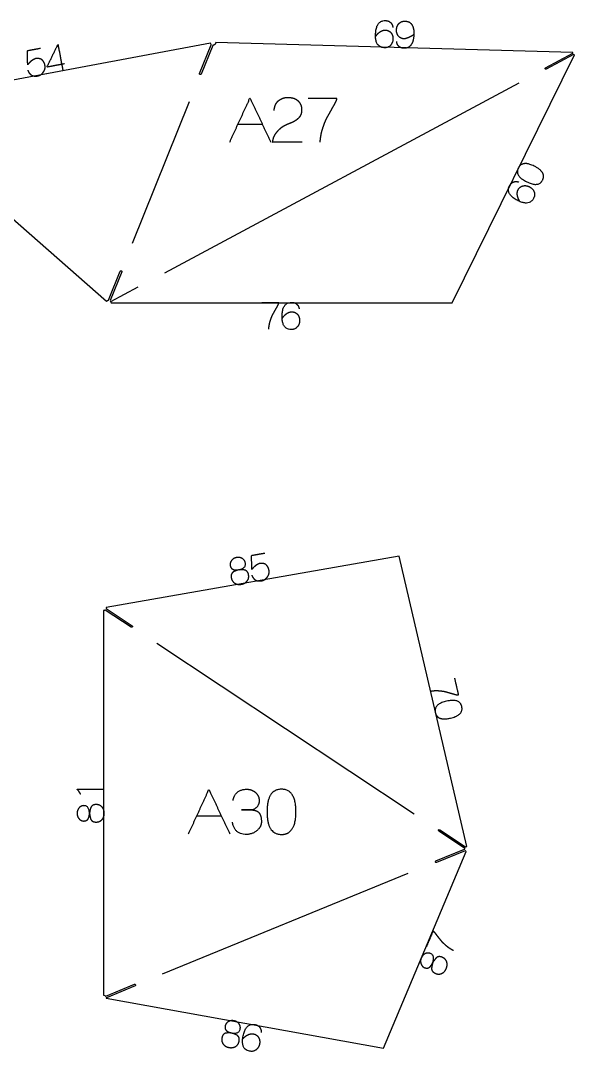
# Model space of a CAD drawing. Header units: millimetres. Extents: x 39 to 3080, y -15 to 1348.
# Drawn here: x 1673 to 1985, y 165 to 747 of the extents above; entities that cross this region are included whole.
import ezdxf

# ---------------------------------------------------------------- set-up
doc = ezdxf.new("R2010")
doc.units = ezdxf.units.MM
doc.header["$MEASUREMENT"] = 0
for name, color, linetype, true_color in [('CutLine', 18, 'Continuous', 0x000000), ('Edge ID', 18, 'Continuous', 0x000000), ('MountainLine', 18, 'Continuous', 0x000000), ('NEW SECTIONS', 18, 'Continuous', 0x000000), ('ValleyLine', 18, 'Continuous', 0x000000)]:
    doc.layers.add(name, color=color, linetype=linetype, true_color=true_color)

msp = doc.modelspace()

# ---------------------------------------------------------------- linework, layer by layer
at = {"layer": 'CutLine', "color": 251, "linetype": 'Continuous', "true_color": 0x696969}
for p, q in [((1984.54, 728.55), (1782.96, 734.1)), ((1773.92, 716.7), (1780.44, 732.94)), ((1781.36, 732.57), (1774.84, 716.33)), ((1969.06, 719.98), (1984.48, 728.25)), ((1984.95, 727.36), (1969.53, 719.1)), ((1722.58, 588.82), (1729.1, 605.06)), ((1730.02, 604.69), (1723.5, 588.45)), ((1719.73, 413.55), (1719.73, 196.37)), ((1735.29, 404.13), (1720.71, 413.8)), ((1721.26, 414.64), (1735.84, 404.96)), ((1923.45, 279.3), (1908.87, 288.97)), ((1909.42, 289.81), (1924.01, 280.13)), ((1907.21, 272.15), (1923.4, 278.78)), ((1923.78, 277.86), (1907.59, 271.23)), ((1720.93, 195.9), (1737.13, 202.53)), ((1737.5, 201.6), (1721.31, 194.97))]:
    msp.add_line(p, q, dxfattribs=at)
for points in [[(1779.98, 733.87), (1595.02, 699.24), (1721.36, 588.23)], [(1723.98, 587.24), (1916.37, 587.24), (1985.37, 727.17)], [(1924.64, 280.35), (1886.48, 444.14), (1721.21, 415.31)], [(1721.21, 194.6), (1877.73, 166.44), (1924.4, 277.51)]]:
    msp.add_lwpolyline(points, dxfattribs=at)
at = {"layer": 'CutLine', "color": 251, "linetype": 'Continuous', "true_color": 0x696969, "extrusion": (0, 0, -1)}
for centre, radius, start, end in [((-1781.46, 734.14), 1.5, 311.06206, 349.39556), ((-1781.46, 734.14), 1.5, 181.57652, 272.68579), ((-1780.9, 732.75), 0.5, 21.87392, 31.46799), ((-1780.9, 732.75), 0.5, 192.27986, 201.87392), ((-1984.72, 727.8), 0.5, 61.80744, 71.4015), ((-1986.04, 728.51), 1.5, 350.99557, 1.57652), ((-1984.72, 727.8), 0.5, 232.21337, 241.80744), ((-1986.04, 728.51), 1.5, 296.25059, 312.6193), ((-1774.38, 716.51), 0.5, 201.87392, 21.87392), ((-1969.29, 719.54), 0.5, 241.80744, 61.80744), ((-1729.56, 604.87), 0.5, 21.87392, 201.87392), ((-1722.48, 587.24), 1.5, 41.30594, 92.68579), ((-1723.04, 588.63), 0.5, 12.27986, 21.87392), ((-1723.04, 588.63), 0.5, 201.87392, 211.46799), ((-1722.48, 587.24), 1.5, 131.06206, 180), ((-1719.73, 415.05), 1.5, 232.74805, 270), ((-1720.98, 414.22), 0.5, 303.55991, 313.15398), ((-1719.73, 415.05), 1.5, 170.10431, 194.37177), ((-1720.98, 414.22), 0.5, 113.96584, 123.55991), ((-1735.56, 404.54), 0.5, 123.55991, 303.55991), ((-1909.15, 289.39), 0.5, 303.55991, 123.55991), ((-1923.73, 279.72), 0.5, 123.55991, 133.15398), ((-1924.98, 278.89), 1.5, 52.74805, 76.8859), ((-1923.59, 278.32), 0.5, 67.73747, 77.33154), ((-1923.73, 279.72), 0.5, 293.96584, 303.55991), ((-1924.98, 278.89), 1.5, 356.9256, 14.37177), ((-1923.59, 278.32), 0.5, 238.1434, 247.73747), ((-1924.98, 278.89), 1.5, 292.78968, 318.54933), ((-1907.4, 271.69), 0.5, 247.73747, 67.73747), ((-1737.32, 202.06), 0.5, 67.73747, 247.73747), ((-1719.73, 194.87), 1.5, 90, 138.54933), ((-1721.12, 195.44), 0.5, 58.1434, 67.73747), ((-1719.73, 194.87), 1.5, 176.9256, 190.20014), ((-1721.12, 195.44), 0.5, 247.73747, 257.33154)]:
    msp.add_arc(centre, radius, start, end, dxfattribs=at)
at = {"layer": 'Edge ID'}
for points, knots in [([(1873.21, 737.49), (1874.16, 739.06), (1875.52, 740.08), (1877.11, 741.25), (1878.74, 741.2), (1880.72, 741.15), (1881.93, 739.65), (1883.08, 738.24), (1883.02, 736.22), (1882.96, 734.06), (1881.67, 732.66), (1880.31, 731.18), (1878.2, 731.23), (1872.99, 731.38), (1873.19, 738.65), (1873.41, 746.69), (1878.79, 746.54), (1880.56, 746.49), (1881.66, 745.47), (1882.76, 744.44), (1882.94, 742.69)], [0, 0, 0, 1, 1, 2, 2, 3, 3, 4, 4, 5, 5, 6, 6, 7, 7, 8, 8, 9, 9, 10, 10, 10]), ([(1894.82, 738.84), (1894.33, 738.14), (1892.28, 737.19), (1890.23, 736.24), (1889.32, 736.27), (1887.3, 736.32), (1886.1, 737.83), (1884.96, 739.25), (1885.02, 741.3), (1885.08, 743.48), (1886.37, 744.86), (1887.73, 746.3), (1889.88, 746.24), (1892.71, 746.16), (1893.95, 743.77), (1894.9, 741.9), (1894.82, 738.84), (1894.73, 735.48), (1893.65, 733.5), (1892.24, 730.85), (1889.23, 730.93), (1887.47, 730.98), (1886.38, 731.99), (1885.29, 733.01), (1885.11, 734.76)], [0, 0, 0, 1, 1, 2, 2, 3, 3, 4, 4, 5, 5, 6, 6, 7, 7, 8, 8, 9, 9, 10, 10, 11, 11, 12, 12, 12]), ([(1676.91, 721.6), (1676.82, 725.6), (1676.73, 729.61), (1680.42, 730.3), (1684.11, 730.99)], [-2, -2, -2, -1, -1, 0, 0, 0]), ([(1697.68, 722.15), (1692.72, 721.22), (1687.76, 720.29), (1690.87, 726.72), (1693.98, 733.16), (1695.38, 725.69), (1696.78, 718.22)], [0, 0, 0, 1, 1, 2, 2, 3, 3, 3]), ([(1677.07, 718.21), (1677.19, 717.88), (1677.54, 717.29), (1677.89, 716.69), (1678.55, 716.13), (1679.21, 715.56), (1680.07, 715.38), (1680.92, 715.19), (1681.63, 715.22), (1682.34, 715.25), (1683.22, 715.52), (1684.09, 715.8), (1684.66, 716.27), (1685.24, 716.75), (1685.76, 717.51), (1686.28, 718.27), (1686.49, 718.84), (1686.71, 719.4), (1686.71, 720.2), (1686.72, 720.99), (1686.6, 721.66), (1686.47, 722.33), (1686.07, 723.04), (1685.67, 723.76), (1685.13, 724.27), (1684.58, 724.78), (1683.97, 724.95), (1683.35, 725.13), (1682.55, 725.16), (1681.75, 725.2), (1681.22, 725.02), (1680.7, 724.84), (1680.27, 724.6), (1679.83, 724.36), (1679.41, 724.1), (1678.99, 723.83), (1678.61, 723.47), (1678.22, 723.11), (1677.82, 722.71), (1677.41, 722.32), (1677.16, 721.98), (1676.9, 721.64), (1676.91, 721.6)], [-23, -23, -23, -22, -22, -21, -21, -20, -20, -19, -19, -18, -18, -17, -17, -16, -16, -15, -15, -14, -14, -13, -13, -12, -12, -11, -11, -10, -10, -9, -9, -8, -8, -7, -7, -6, -6, -5, -5, -4, -4, -3, -3, -2, -2, -2]), ([(1958.47, 655.58), (1951.59, 658.97), (1953.75, 663.36), (1955.92, 667.75), (1962.8, 664.36), (1967.28, 662.15), (1967.91, 659.41), (1968.22, 658.06), (1967.49, 656.59), (1965.33, 652.2), (1958.47, 655.58)], [0, 0, 0, 1, 1, 2, 2, 3, 3, 4, 4, 5, 5, 5]), ([(1954.67, 644.41), (1953.63, 645.93), (1953.28, 647.6), (1952.88, 649.53), (1953.6, 650.98), (1954.48, 652.77), (1956.34, 653.24), (1958.11, 653.69), (1959.91, 652.8), (1961.85, 651.85), (1962.59, 650.08), (1963.37, 648.23), (1962.43, 646.33), (1960.13, 641.66), (1953.61, 644.87), (1946.39, 648.43), (1948.77, 653.26), (1949.55, 654.85), (1950.94, 655.42), (1952.33, 655.99), (1954, 655.42)], [0, 0, 0, 1, 1, 2, 2, 3, 3, 4, 4, 5, 5, 6, 6, 7, 7, 8, 8, 9, 9, 10, 10, 10]), ([(1813.03, 573.44), (1813.14, 574.46), (1813.35, 575.4), (1813.56, 576.33), (1813.92, 577.43), (1814.29, 578.52), (1814.65, 579.4), (1815.01, 580.29), (1815.46, 581.04), (1815.9, 581.8), (1816.34, 582.63), (1816.78, 583.47), (1817.18, 584.14), (1817.57, 584.82), (1817.96, 585.52), (1818.35, 586.22), (1818.5, 586.74), (1818.66, 587.26), (1818.61, 587.26)], [-10, -10, -10, -9, -9, -8, -8, -7, -7, -6, -6, -5, -5, -4, -4, -3, -3, -2, -2, -1, -1, -1]), ([(1820.49, 578.29), (1821.39, 579.89), (1822.73, 580.94), (1824.28, 582.15), (1825.91, 582.15), (1827.9, 582.15), (1829.14, 580.69), (1830.33, 579.31), (1830.33, 577.29), (1830.33, 575.13), (1829.07, 573.69), (1827.76, 572.17), (1825.64, 572.17), (1820.43, 572.17), (1820.43, 579.44), (1820.43, 587.49), (1825.81, 587.49), (1827.59, 587.49), (1828.71, 586.5), (1829.84, 585.5), (1830.07, 583.75)], [0, 0, 0, 1, 1, 2, 2, 3, 3, 4, 4, 5, 5, 6, 6, 7, 7, 8, 8, 9, 9, 10, 10, 10]), ([(1795.92, 436.51), (1793.97, 436.33), (1792.94, 436.69), (1791.49, 437.2), (1791.2, 438.86), (1790.91, 440.53), (1792.01, 441.85), (1793.06, 443.11), (1794.78, 443.42), (1796.58, 443.73), (1797.96, 442.91), (1799.44, 442.06), (1799.75, 440.3), (1800.25, 437.44), (1795.92, 436.51), (1798.57, 436.62), (1799.5, 436.32), (1801.17, 435.77), (1801.54, 433.65), (1801.89, 431.61), (1800.68, 430.11), (1799.51, 428.69), (1797.44, 428.33), (1795.36, 427.96), (1793.78, 428.93), (1792.14, 429.94), (1791.78, 432.01), (1791.42, 434.11), (1792.7, 435.14), (1793.38, 435.69), (1795.92, 436.51)], [0, 0, 0, 1, 1, 2, 2, 3, 3, 4, 4, 5, 5, 6, 6, 7, 7, 8, 8, 9, 9, 10, 10, 11, 11, 12, 12, 13, 13, 14, 14, 15, 15, 15]), ([(1803.32, 436.64), (1803.29, 440.65), (1803.25, 444.66), (1806.94, 445.3), (1810.64, 445.95)], [-2, -2, -2, -1, -1, 0, 0, 0]), ([(1803.45, 433.25), (1803.56, 432.92), (1803.9, 432.33), (1804.24, 431.73), (1804.9, 431.15), (1805.55, 430.58), (1806.41, 430.38), (1807.26, 430.19), (1807.97, 430.21), (1808.68, 430.23), (1809.56, 430.49), (1810.43, 430.76), (1811.01, 431.22), (1811.59, 431.69), (1812.12, 432.44), (1812.65, 433.2), (1812.87, 433.76), (1813.09, 434.33), (1813.11, 435.12), (1813.13, 435.92), (1813.01, 436.59), (1812.9, 437.26), (1812.5, 437.98), (1812.11, 438.7), (1811.57, 439.21), (1811.04, 439.73), (1810.43, 439.91), (1809.81, 440.09), (1809.01, 440.14), (1808.21, 440.19), (1807.68, 440.01), (1807.15, 439.84), (1806.72, 439.61), (1806.28, 439.37), (1805.86, 439.11), (1805.43, 438.85), (1805.04, 438.5), (1804.65, 438.14), (1804.25, 437.75), (1803.84, 437.36), (1803.58, 437.02), (1803.32, 436.69), (1803.32, 436.64)], [-23, -23, -23, -22, -22, -21, -21, -20, -20, -19, -19, -18, -18, -17, -17, -16, -16, -15, -15, -14, -14, -13, -13, -12, -12, -11, -11, -10, -10, -9, -9, -8, -8, -7, -7, -6, -6, -5, -5, -4, -4, -3, -3, -2, -2, -2]), ([(1905.35, 368.18), (1906.36, 368.31), (1907.32, 368.32), (1908.28, 368.32), (1909.43, 368.22), (1910.58, 368.11), (1911.52, 367.96), (1912.47, 367.81), (1913.3, 367.54), (1914.14, 367.28), (1915.05, 367.04), (1915.96, 366.8), (1916.71, 366.57), (1917.46, 366.34), (1918.23, 366.12), (1919, 365.9), (1919.54, 365.87), (1920.09, 365.84), (1920.07, 365.88)], [-10, -10, -10, -9, -9, -8, -8, -7, -7, -6, -6, -5, -5, -4, -4, -3, -3, -2, -2, -1, -1, -1]), ([(1913.26, 362.33), (1920.73, 364.07), (1921.84, 359.31), (1922.95, 354.54), (1915.48, 352.8), (1910.61, 351.67), (1908.39, 353.38), (1907.29, 354.23), (1906.92, 355.83), (1905.81, 360.6), (1913.26, 362.33)], [0, 0, 0, 1, 1, 2, 2, 3, 3, 4, 4, 5, 5, 5]), ([(1706.8, 309.88), (1705.83, 311.3), (1704.86, 312.71), (1712.36, 312.71), (1719.86, 312.71)], [0, 0, 0, 1, 1, 2, 2, 2]), ([(1711.78, 298.94), (1711.62, 296.99), (1711.1, 296.04), (1710.34, 294.7), (1708.66, 294.7), (1706.96, 294.7), (1705.85, 296.01), (1704.79, 297.26), (1704.79, 299.01), (1704.79, 300.83), (1705.83, 302.05), (1706.93, 303.37), (1708.71, 303.37), (1711.61, 303.37), (1711.78, 298.94), (1712.13, 301.57), (1712.58, 302.44), (1713.42, 303.99), (1715.57, 303.99), (1717.64, 303.99), (1718.91, 302.53), (1720.11, 301.14), (1720.11, 299.03), (1720.11, 296.92), (1718.88, 295.54), (1717.6, 294.1), (1715.51, 294.1), (1713.37, 294.1), (1712.58, 295.54), (1712.16, 296.3), (1711.78, 298.94)], [0, 0, 0, 1, 1, 2, 2, 3, 3, 4, 4, 5, 5, 6, 6, 7, 7, 8, 8, 9, 9, 10, 10, 11, 11, 12, 12, 13, 13, 14, 14, 15, 15, 15]), ([(1916.2, 222.06), (1915.3, 222.55), (1914.52, 223.11), (1913.73, 223.67), (1912.87, 224.43), (1912, 225.19), (1911.33, 225.86), (1910.65, 226.54), (1910.13, 227.24), (1909.6, 227.94), (1909, 228.67), (1908.4, 229.4), (1907.94, 230.03), (1907.47, 230.65), (1906.97, 231.28), (1906.47, 231.91), (1906.05, 232.26), (1905.63, 232.6), (1905.61, 232.56)], [-10, -10, -10, -9, -9, -8, -8, -7, -7, -6, -6, -5, -5, -4, -4, -3, -3, -2, -2, -1, -1, -1]), ([(1905.41, 214.59), (1904.5, 212.85), (1903.65, 212.18), (1902.43, 211.24), (1900.89, 211.89), (1899.31, 212.55), (1898.8, 214.18), (1898.3, 215.75), (1898.98, 217.36), (1899.69, 219.04), (1901.12, 219.76), (1902.64, 220.55), (1904.28, 219.86), (1906.96, 218.74), (1905.41, 214.59), (1906.74, 216.88), (1907.5, 217.51), (1908.87, 218.61), (1910.85, 217.77), (1912.76, 216.97), (1913.36, 215.14), (1913.93, 213.39), (1913.11, 211.45), (1912.3, 209.5), (1910.63, 208.7), (1908.89, 207.87), (1906.96, 208.68), (1904.99, 209.51), (1904.82, 211.14), (1904.73, 212.01), (1905.41, 214.59)], [0, 0, 0, 1, 1, 2, 2, 3, 3, 4, 4, 5, 5, 6, 6, 7, 7, 8, 8, 9, 9, 10, 10, 11, 11, 12, 12, 13, 13, 14, 14, 15, 15, 15]), ([(1791.92, 175.05), (1790.03, 175.55), (1789.19, 176.24), (1788, 177.21), (1788.3, 178.87), (1788.6, 180.55), (1790.08, 181.41), (1791.51, 182.23), (1793.23, 181.92), (1795.02, 181.6), (1796.04, 180.36), (1797.14, 179.04), (1796.82, 177.29), (1796.31, 174.43), (1791.92, 175.05), (1794.45, 174.24), (1795.23, 173.64), (1796.6, 172.54), (1796.22, 170.43), (1795.85, 168.39), (1794.2, 167.4), (1792.61, 166.47), (1790.54, 166.84), (1788.46, 167.21), (1787.31, 168.66), (1786.12, 170.18), (1786.49, 172.24), (1786.87, 174.34), (1788.43, 174.86), (1789.26, 175.14), (1791.92, 175.05)], [0, 0, 0, 1, 1, 2, 2, 3, 3, 4, 4, 5, 5, 6, 6, 7, 7, 8, 8, 9, 9, 10, 10, 11, 11, 12, 12, 13, 13, 14, 14, 15, 15, 15]), ([(1798.23, 171.67), (1799.4, 173.08), (1800.9, 173.88), (1802.65, 174.8), (1804.25, 174.51), (1806.2, 174.16), (1807.17, 172.5), (1808.1, 170.93), (1807.74, 168.95), (1807.36, 166.82), (1805.86, 165.63), (1804.3, 164.36), (1802.22, 164.74), (1797.09, 165.66), (1798.38, 172.82), (1799.8, 180.74), (1805.1, 179.78), (1806.85, 179.47), (1807.78, 178.29), (1808.71, 177.11), (1808.63, 175.35)], [0, 0, 0, 1, 1, 2, 2, 3, 3, 4, 4, 5, 5, 6, 6, 7, 7, 8, 8, 9, 9, 10, 10, 10])]:
    msp.add_open_spline(points, degree=2, knots=knots, dxfattribs=at)
for points in [[(1676.96, 718.53), (1677.02, 718.37), (1677.07, 718.21)], [(1818.61, 587.26), (1813.77, 587.26), (1808.93, 587.26)], [(1812.93, 572.42), (1812.98, 572.93), (1813.03, 573.44)], [(1803.34, 433.58), (1803.39, 433.42), (1803.45, 433.25)], [(1920.07, 365.88), (1918.98, 370.6), (1917.88, 375.31)], [(1904.33, 368.05), (1904.84, 368.11), (1905.35, 368.18)], [(1905.61, 232.56), (1903.74, 228.09), (1901.86, 223.63)], [(1917.09, 221.57), (1916.65, 221.82), (1916.2, 222.06)]]:
    msp.add_open_spline(points, degree=2, dxfattribs=at)
at = {"layer": 'MountainLine', "color": 5, "linetype": 'Continuous', "true_color": 0x0000ff}
for p, q in [((1754.21, 604.25), (1954.31, 711.51)), ((1723.8, 587.95), (1739.23, 596.22)), ((1749.73, 395.15), (1894.98, 298.79)), ((1753.05, 208.51), (1891.66, 265.25))]:
    msp.add_line(p, q, dxfattribs=at)
at = {"layer": 'NEW SECTIONS'}
for points, knots in [([(1790.89, 677.93), (1796.61, 690.38), (1802.34, 702.83), (1808.21, 690.38), (1814.08, 677.93)], [0, 0, 0, 1, 1, 2, 2, 2]), ([(1815.11, 677.93), (1815.2, 678.02), (1815.2, 678.36), (1815.2, 678.71), (1815.51, 679.88), (1815.81, 681.05), (1816.5, 682.17), (1817.18, 683.3), (1818.32, 684.56), (1819.45, 685.81), (1820.54, 686.56), (1821.62, 687.3), (1822.49, 687.69), (1823.36, 688.08), (1824.79, 688.64), (1826.22, 689.21), (1827.47, 689.9), (1828.73, 690.6), (1829.82, 691.6), (1830.9, 692.6), (1831.29, 693.72), (1831.68, 694.85), (1831.68, 696.24), (1831.68, 697.63), (1831.16, 698.89), (1830.64, 700.14), (1829.56, 701.1), (1828.48, 702.05), (1827.35, 702.44), (1826.22, 702.83), (1824.96, 702.96), (1823.7, 703.1), (1822.53, 702.96), (1821.36, 702.83), (1820.1, 702.22), (1818.84, 701.61), (1817.97, 700.88), (1817.11, 700.14), (1816.58, 699.02), (1816.06, 697.9), (1815.72, 695.8)], [-20, -20, -20, -19, -19, -18, -18, -17, -17, -16, -16, -15, -15, -14, -14, -13, -13, -12, -12, -11, -11, -10, -10, -9, -9, -8, -8, -7, -7, -6, -6, -5, -5, -4, -4, -3, -3, -2, -2, -1, -1, 0, 0, 0]), ([(1842.09, 679.62), (1842.26, 681.32), (1842.61, 682.88), (1842.96, 684.44), (1843.57, 686.26), (1844.18, 688.08), (1844.78, 689.56), (1845.38, 691.04), (1846.13, 692.29), (1846.87, 693.55), (1847.6, 694.94), (1848.34, 696.33), (1849, 697.46), (1849.65, 698.58), (1850.3, 699.75), (1850.95, 700.92), (1851.21, 701.79), (1851.46, 702.66), (1851.39, 702.66)], [-10, -10, -10, -9, -9, -8, -8, -7, -7, -6, -6, -5, -5, -4, -4, -3, -3, -2, -2, -1, -1, -1]), ([(1767.7, 287.53), (1773.43, 299.99), (1779.16, 312.44), (1785.03, 299.99), (1790.89, 287.53)], [0, 0, 0, 1, 1, 2, 2, 2]), ([(1792.76, 306.21), (1793.1, 307.87), (1793.54, 308.76), (1795.51, 312.63), (1800.54, 312.63), (1803.36, 312.63), (1805.38, 310.88), (1807.51, 309.05), (1807.51, 306.27), (1807.51, 302.61), (1804.08, 301.06)], [-13, -13, -13, -12, -12, -11, -11, -10, -10, -9, -9, -8, -8, -8]), ([(1811.95, 299.86), (1811.95, 312.65), (1820.11, 312.65), (1828.26, 312.65), (1828.26, 299.86), (1828.26, 291.54), (1824.64, 288.58), (1822.85, 287.12), (1820.11, 287.12), (1811.95, 287.12), (1811.95, 299.86)], [0, 0, 0, 1, 1, 2, 2, 3, 3, 4, 4, 5, 5, 5]), ([(1797.62, 301.06), (1798.48, 301.06), (1799.41, 301.06), (1800.61, 301.08), (1801.09, 301.08), (1805.22, 301.08), (1806.73, 300), (1808.81, 298.53), (1808.77, 294.13), (1808.73, 291.23), (1806.04, 289.12), (1803.47, 287.12), (1800.42, 287.12), (1793.47, 287.12), (1792.46, 294.05)], [-7, -7, -7, -6, -6, -5, -5, -4, -4, -3, -3, -2, -2, -1, -1, 0, 0, 0])]:
    msp.add_open_spline(points, degree=2, knots=knots, dxfattribs=at)
for points in [[(1851.39, 702.66), (1843.32, 702.66), (1835.25, 702.66)], [(1809.26, 687.91), (1802.39, 687.91), (1795.52, 687.91)], [(1831.86, 677.93), (1823.48, 677.93), (1815.11, 677.93)], [(1841.92, 677.93), (1842, 678.77), (1842.09, 679.62)], [(1786.07, 297.52), (1779.2, 297.52), (1772.33, 297.52)], [(1804.08, 301.06), (1800.85, 301.06), (1797.62, 301.06)]]:
    msp.add_open_spline(points, degree=2, dxfattribs=at)
at = {"layer": 'ValleyLine', "color": 1, "linetype": 'Continuous', "true_color": 0xff0000}
msp.add_line((1768.05, 700.74), (1735.89, 620.65), dxfattribs=at)

doc.saveas('drawing.dxf')
